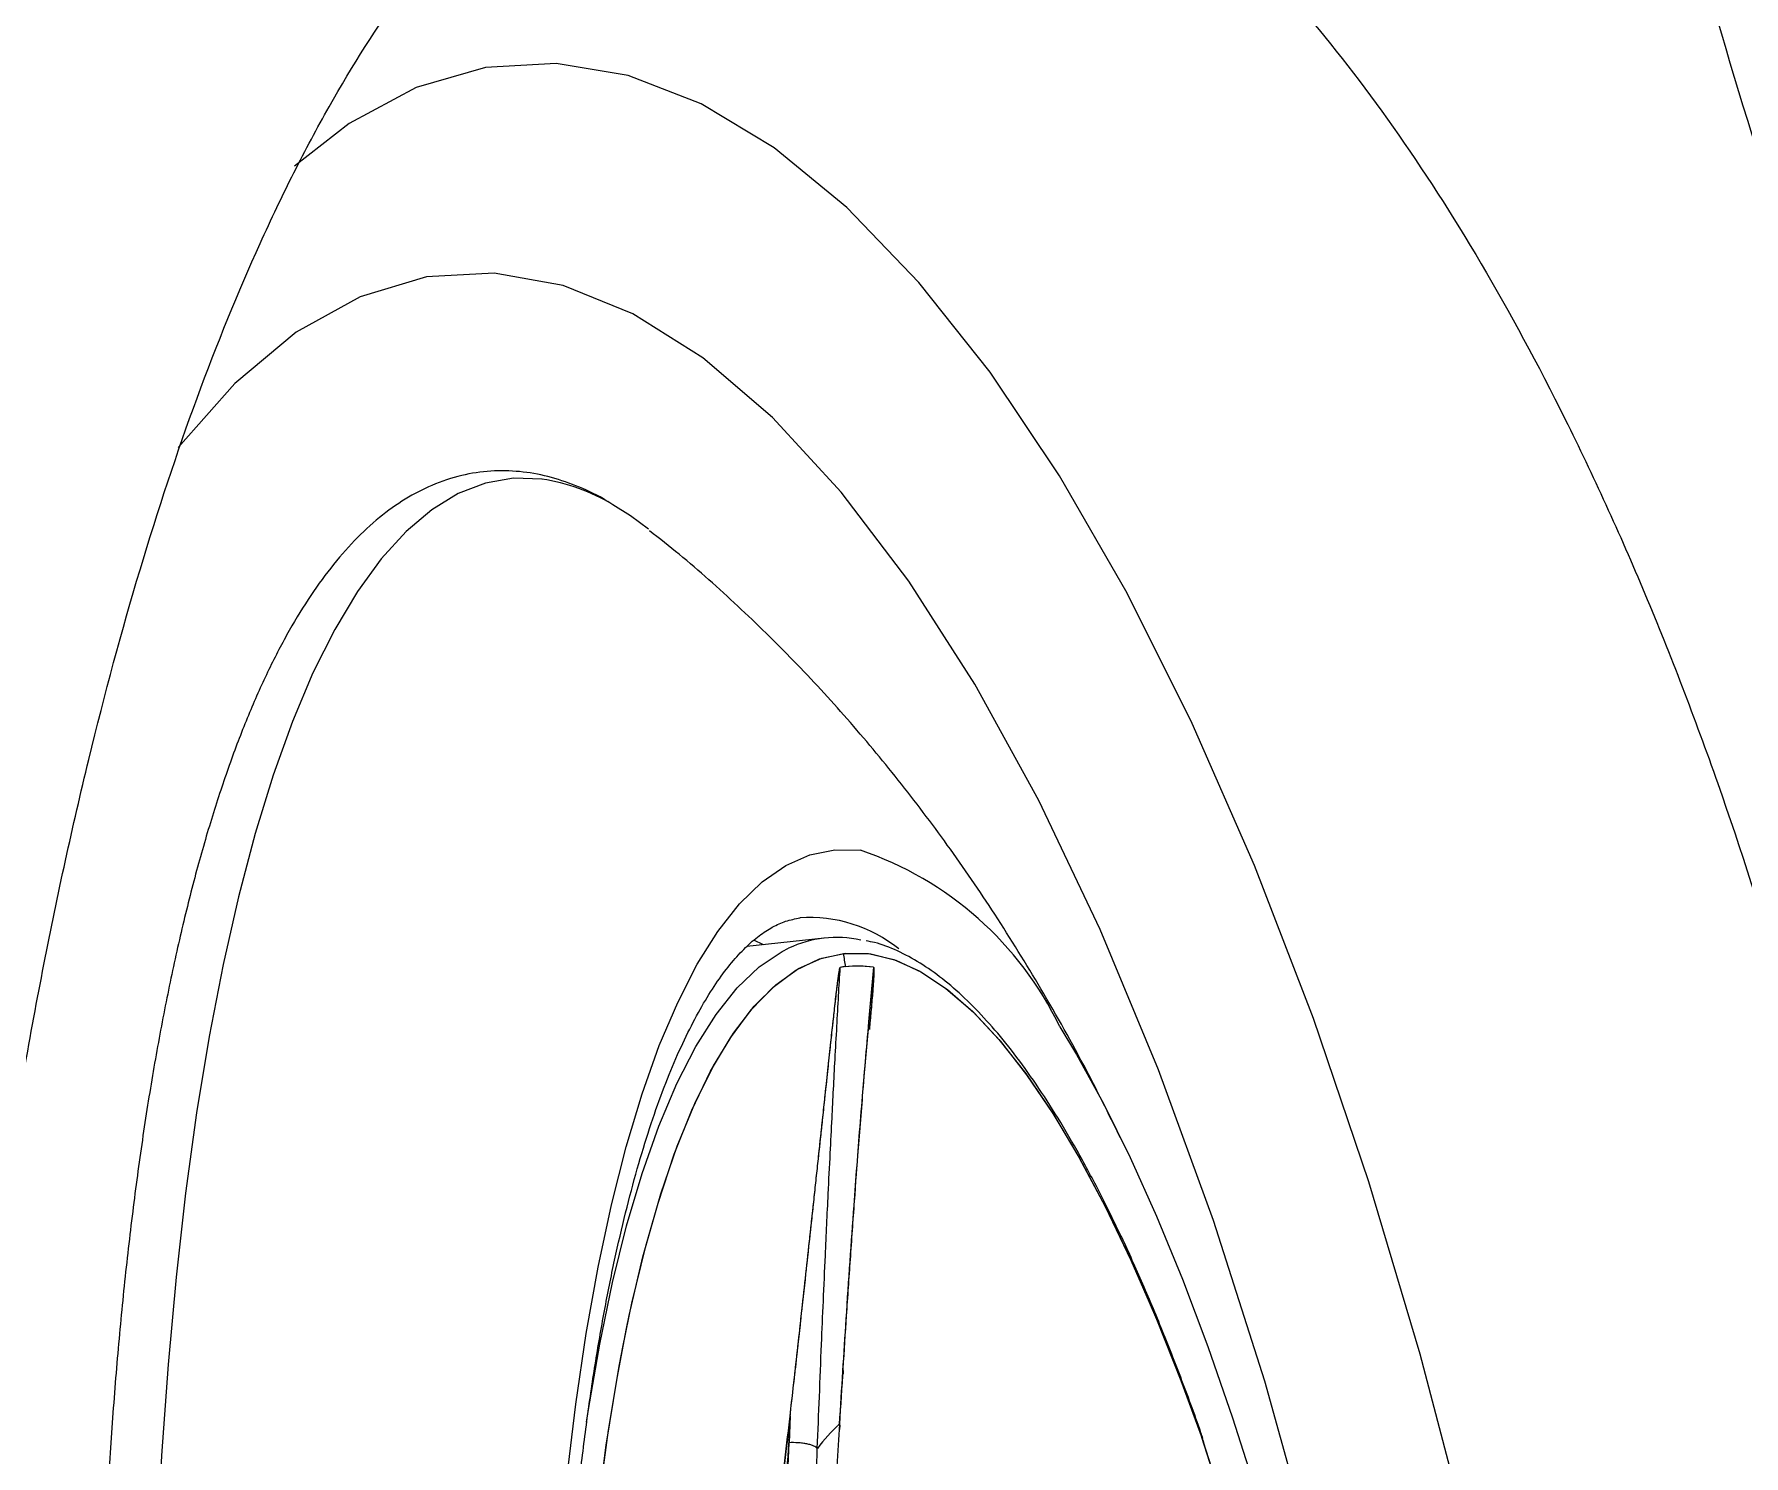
# Model space of a CAD drawing. Header units: inches. Extents: x 0 to 84, y -22 to 124.
# Drawn here: x 8.244 to 9.731, y 17.016 to 18.252 of the extents above; entities that cross this region are included whole.
import ezdxf

# ---------------------------------------------------------------- set-up
doc = ezdxf.new("R2010")
doc.units = ezdxf.units.IN
doc.header["$MEASUREMENT"] = 0
doc.layers.add('1', color=4, linetype='Continuous')
doc.layers.add('EXPORT', color=7, linetype='Continuous')
doc.layers.get('EXPORT').off()

# ---------------------------------------------------------------- blocks, each defined once
blk = doc.blocks.new('3.65 -1')
at = {"layer": '1', "color": 3, "linetype": 'Continuous', "lineweight": 25}
for p, q in [((0.9584, -0.625), (0.9379, -0.6219)), ((0.9611, -0.6256), (0.9379, -0.6221)), ((1.3707, -0.7003), (1.3707, -0.6324)), ((1.3707, -0.7003), (1.3707, -0.6324)), ((1.3707, -0.6472), (1.3756, -0.6392)), ((0.9446, -0.6673), (0.9481, -0.6679)), ((0.947, -0.6676), (0.9492, -0.6674)), ((0.9485, -0.6663), (0.9492, -0.6672)), ((0.992, -0.6756), (0.9953, -0.6761))]:
    blk.add_line(p, q, dxfattribs=at)
at = {"layer": '1', "linetype": 'Continuous', "lineweight": 25, "flags": 128}
for points in [[(1.794, -0.4997), (1.7975, -0.4751), (1.796, -0.4505), (1.7896, -0.4259), (1.7781, -0.4015), (1.7618, -0.3772), (1.7405, -0.3532), (1.7145, -0.3296), (1.6837, -0.3063), (1.6482, -0.2834), (1.6082, -0.2611), (1.5637, -0.2393), (1.5148, -0.2182), (1.4618, -0.1978), (1.4047, -0.1781), (1.3437, -0.1592), (1.2789, -0.1412), (1.2106, -0.1241), (1.1389, -0.1079), (1.0641, -0.0927), (0.9863, -0.0785), (0.9057, -0.0655)], [(1.7407, -0.5869), (1.7539, -0.5727), (1.7652, -0.5586)]]:
    blk.add_lwpolyline(points, dxfattribs=at)
at = {"layer": '1', "color": 3, "linetype": 'Continuous', "lineweight": 25, "flags": 128}
for points in [[(0.928, -0.4267), (0.9914, -0.4415), (1.0514, -0.4571), (1.1077, -0.4737), (1.1603, -0.491), (1.2089, -0.5092), (1.2533, -0.528), (1.2934, -0.5475), (1.329, -0.5675), (1.3601, -0.588), (1.3866, -0.609), (1.4082, -0.6303), (1.4251, -0.652), (1.437, -0.6738), (1.4441, -0.6958), (1.4461, -0.7178), (1.4433, -0.7399), (1.4433, -0.7399)], [(0.8926, -0.4492), (0.953, -0.4639), (1.01, -0.4796), (1.0521, -0.4925)], [(0.9068, -0.4525), (0.9659, -0.4673), (1.0215, -0.483), (1.0363, -0.4875)], [(0.9747, -0.4489), (0.9855, -0.4518), (1.0411, -0.4678), (1.093, -0.4846), (1.1408, -0.5022), (1.1845, -0.5205), (1.2239, -0.5394), (1.2589, -0.559), (1.2893, -0.579), (1.315, -0.5995), (1.3359, -0.6203), (1.352, -0.6414), (1.3631, -0.6627), (1.3653, -0.6685)], [(0.9747, -0.4489), (0.9855, -0.4518), (1.0411, -0.4678), (1.093, -0.4846), (1.1408, -0.5022), (1.1845, -0.5205), (1.2239, -0.5394), (1.2589, -0.559), (1.2893, -0.579), (1.315, -0.5995), (1.3359, -0.6203), (1.352, -0.6414), (1.3631, -0.6627), (1.3653, -0.6685)], [(1.0363, -0.4875), (1.0734, -0.4995), (1.1213, -0.5168), (1.1652, -0.5348), (1.2048, -0.5535), (1.2401, -0.5727), (1.2708, -0.5925), (1.297, -0.6127), (1.3184, -0.6332), (1.335, -0.6541), (1.3468, -0.6751), (1.3537, -0.6963), (1.3557, -0.7176)], [(1.0521, -0.4925), (1.0631, -0.4961), (1.1123, -0.5134), (1.1574, -0.5315), (1.1982, -0.5502), (1.2346, -0.5695), (1.2664, -0.5894), (1.2934, -0.6097), (1.3157, -0.6304), (1.3332, -0.6514), (1.3457, -0.6727), (1.3532, -0.6941), (1.3557, -0.7155)], [(1.3557, -0.7176), (1.3527, -0.7389), (1.3449, -0.7601), (1.3321, -0.7811), (1.3146, -0.8019), (1.2922, -0.8224), (1.2652, -0.8425), (1.2335, -0.8622), (1.1974, -0.8813), (1.157, -0.8998), (1.1123, -0.9177), (1.0635, -0.9348), (1.0109, -0.9512), (0.9546, -0.9667), (0.8993, -0.9803)], [(1.3557, -0.7155), (1.3532, -0.737), (1.3457, -0.7584), (1.3332, -0.7797), (1.3157, -0.8007), (1.2934, -0.8214), (1.2664, -0.8417), (1.2346, -0.8616), (1.1982, -0.8809), (1.1574, -0.8996), (1.1123, -0.9177), (1.0631, -0.935), (1.01, -0.9515), (0.953, -0.9671), (0.9034, -0.9794)], [(1.2717, -0.8955), (1.2464, -0.9072), (1.2014, -0.9259), (1.1522, -0.9439), (1.099, -0.9612), (1.042, -0.9776), (0.9815, -0.9931), (0.9175, -1.0077), (0.8504, -1.0213), (0.7804, -1.0339), (0.7077, -1.0454), (0.6325, -1.0557), (0.555, -1.065), (0.4757, -1.073), (0.3947, -1.0799), (0.3122, -1.0855), (0.2287, -1.0898), (0.1443, -1.0929), (0.0594, -1.0947), (0.0406, -1.095)]]:
    blk.add_lwpolyline(points, dxfattribs=at)
at = {"layer": '1', "linetype": 'Continuous', "lineweight": 25}
blk.add_arc((1.6307, -0.4562), 0.1691, 322.7427, 345.1038, dxfattribs=at)
at = {"layer": '1', "color": 3, "linetype": 'Continuous', "lineweight": 25}
for centre, radius, start, end in [((0.8317, -0.7519), 0.1447, 35.7058, 47.0132), ((1.2743, -0.7003), 0.0964, 341.046, 19.293), ((1.2671, -0.6762), 0.1235, 314.9201, 357.7746), ((1.2506, -0.7159), 0.0934, 344.9689, 2.8568), ((1.2525, -0.716), 0.0915, 0.0017, 2.9503), ((1.25, -0.7158), 0.094, 345.0028, 359.9047), ((1.2777, 1.1149), 1.8321, 272.0733, 272.4387), ((1.1728, -0.6141), 0.2983, 289.367, 335.0646), ((-0.0119, 3.3639), 4.4387, 256.7037, 281.8458), ((-0.0126, 3.3615), 4.4364, 256.765, 281.9156)]:
    blk.add_arc(centre, radius, start, end, dxfattribs=at)
at = {"layer": '1', "linetype": 'Continuous', "lineweight": 25}
for points, knots in [([(1.7676, -0.5554), (1.7688, -0.554), (1.7758, -0.5452), (1.7855, -0.5285), (1.7964, -0.5052), (1.8033, -0.481), (1.8065, -0.456), (1.8055, -0.4301), (1.8, -0.4044), (1.7902, -0.3793), (1.7767, -0.3552), (1.7592, -0.3316), (1.7378, -0.3085), (1.7126, -0.286), (1.6839, -0.2641), (1.6516, -0.2428), (1.6159, -0.2222), (1.5768, -0.2022), (1.5345, -0.1828), (1.4889, -0.164), (1.4401, -0.1459), (1.3883, -0.1284), (1.3336, -0.1116), (1.276, -0.0955), (1.2156, -0.0802), (1.1527, -0.0656), (1.0873, -0.0518), (1.0196, -0.0388), (0.9497, -0.0267), (0.8778, -0.0155), (0.8041, -0.0051), (0.7287, 0.0043), (0.652, 0.0128), (0.574, 0.0204), (0.4953, 0.0269), (0.4161, 0.0325), (0.3373, 0.0371), (0.2606, 0.0407), (0.1905, 0.0431), (0.1291, 0.0447), (0.0607, 0.0459), (0.0123, 0.0461), (-0.019, 0.0462)], [0, 0, 0, 0, 0.004903, 0.0291008, 0.0532003, 0.0773195, 0.1017391, 0.1269196, 0.1534297, 0.1782475, 0.2036878, 0.2296701, 0.2560048, 0.2825136, 0.3090857, 0.3356414, 0.3621761, 0.3886889, 0.4151814, 0.4416557, 0.468114, 0.4945582, 0.5209896, 0.5474086, 0.5738155, 0.6002095, 0.6265892, 0.6529525, 0.6792959, 0.7056148, 0.7319022, 0.7581479, 0.7843366, 0.8104443, 0.8364308, 0.8622237, 0.8876783, 0.9124552, 0.9355279, 0.9543553, 0.970543, 1, 1, 1, 1]), ([(1.1658, -0.9389), (1.1878, -0.9309), (1.2351, -0.9138), (1.3048, -0.884), (1.3741, -0.8511), (1.4388, -0.8165), (1.4998, -0.7801), (1.5578, -0.7416), (1.6132, -0.7008), (1.6659, -0.6575), (1.708, -0.6198), (1.7316, -0.5956), (1.7393, -0.5877)], [0, 0, 0, 0, 0.107428, 0.230782, 0.346072, 0.455197, 0.559789, 0.661119, 0.76013, 0.857504, 0.953713, 1, 1, 1, 1])]:
    blk.add_open_spline(points, degree=3, knots=knots, dxfattribs=at)
at = {"layer": '1', "color": 3, "linetype": 'Continuous', "lineweight": 25}
for points, knots in [([(-0.019, -0.3459), (0.0075, -0.346), (0.045, -0.3461), (0.1006, -0.3471), (0.1484, -0.3483), (0.2051, -0.3503), (0.2643, -0.3531), (0.3258, -0.3566), (0.3884, -0.361), (0.4516, -0.3662), (0.5147, -0.3723), (0.5774, -0.3792), (0.6392, -0.387), (0.6997, -0.3955), (0.7588, -0.4049), (0.8162, -0.4149), (0.8716, -0.4257), (0.9248, -0.4372), (0.9757, -0.4492), (1.024, -0.4618), (1.0697, -0.4749), (1.1125, -0.4885), (1.1524, -0.5025), (1.1893, -0.5167), (1.2231, -0.5312), (1.2537, -0.5459), (1.2811, -0.5606), (1.3052, -0.5753), (1.3262, -0.5898), (1.344, -0.604), (1.3587, -0.618), (1.3704, -0.6314), (1.3794, -0.6444), (1.3856, -0.6568), (1.3896, -0.6691), (1.3901, -0.677), (1.3904, -0.6812)], [0, 0, 0, 0, 0.035425, 0.05008, 0.074343, 0.099533, 0.126527, 0.154643, 0.183603, 0.213182, 0.243218, 0.273592, 0.304209, 0.334997, 0.365895, 0.396854, 0.427831, 0.458786, 0.489687, 0.5205, 0.551195, 0.581741, 0.612109, 0.64227, 0.672196, 0.701863, 0.73125, 0.760347, 0.789163, 0.817738, 0.846166, 0.874617, 0.903384, 0.933048, 0.964694, 1, 1, 1, 1]), ([(0.5581, -0.4984), (0.5607, -0.4999), (0.5747, -0.5081), (0.6015, -0.5216), (0.6385, -0.5388), (0.6904, -0.5601), (0.7595, -0.5836), (0.8475, -0.6066), (0.9073, -0.6167), (0.9379, -0.6219)], [0, 0, 0, 0, 0.022366, 0.122449, 0.223456, 0.325708, 0.537397, 0.762634, 1, 1, 1, 1]), ([(0.243, -0.5297), (0.2483, -0.5304), (0.2614, -0.5322), (0.2825, -0.535), (0.3062, -0.5382), (0.3297, -0.5413), (0.3529, -0.5444), (0.3761, -0.5475), (0.4019, -0.5508), (0.4307, -0.5546), (0.4624, -0.5587), (0.4944, -0.5628), (0.5264, -0.5669), (0.5586, -0.571), (0.5909, -0.5751), (0.6469, -0.5823), (0.7274, -0.5927), (0.8331, -0.6069), (0.9026, -0.617), (0.9379, -0.6221)], [0, 0, 0, 0, 0.023618, 0.058963, 0.093864, 0.128331, 0.162378, 0.196017, 0.229259, 0.274874, 0.320472, 0.366073, 0.4117, 0.457379, 0.50314, 0.549015, 0.694913, 0.844681, 1, 1, 1, 1]), ([(0.2548, -0.5552), (0.2771, -0.5582), (0.3319, -0.5658), (0.4217, -0.5777), (0.5036, -0.5884), (0.5679, -0.5967), (0.6126, -0.6025), (0.6588, -0.6085), (0.7029, -0.6143), (0.7437, -0.6197), (0.7831, -0.6251), (0.8232, -0.6306), (0.864, -0.6363), (0.8998, -0.6415), (0.921, -0.6447), (0.9303, -0.646)], [0, 0, 0, 0, 0.102879, 0.252471, 0.402022, 0.464249, 0.534193, 0.597201, 0.665689, 0.72661, 0.775762, 0.839106, 0.903831, 0.957397, 1, 1, 1, 1]), ([(0.7952, -0.586), (0.8223, -0.5928), (0.8773, -0.6064), (0.9311, -0.6187), (0.9584, -0.625)], [0, 0, 0, 0, 0.492761, 1, 1, 1, 1]), ([(0.9611, -0.6256), (0.9339, -0.6194), (0.8792, -0.6069), (0.8233, -0.593), (0.7952, -0.586)], [0, 0, 0, 0, 0.497969, 1, 1, 1, 1]), ([(0.9492, -0.6674), (0.9371, -0.6654), (0.9102, -0.6608), (0.8648, -0.6533), (0.8154, -0.6454), (0.7696, -0.6382), (0.7298, -0.632), (0.6949, -0.6267), (0.6595, -0.6213), (0.6326, -0.6172), (0.6168, -0.6148), (0.6129, -0.6142)], [0, 0, 0, 0, 0.111662, 0.24974, 0.414109, 0.555159, 0.65684, 0.764985, 0.861608, 0.966292, 1, 1, 1, 1]), ([(0.9303, -0.646), (0.9311, -0.6453), (0.9323, -0.6441), (0.934, -0.6407), (0.9352, -0.6375), (0.9362, -0.6338), (0.9373, -0.6286), (0.9377, -0.6247), (0.9379, -0.6221)], [0, 0, 0, 0, 0.234643, 0.362491, 0.494052, 0.626491, 0.756855, 1, 1, 1, 1]), ([(0.9584, -0.625), (0.9821, -0.6303), (1.0325, -0.6417), (1.0862, -0.6536), (1.1218, -0.6614), (1.1378, -0.665), (1.154, -0.6685), (1.1703, -0.6721), (1.1868, -0.6757), (1.2035, -0.6794), (1.2203, -0.6831), (1.2384, -0.687), (1.257, -0.6911), (1.2754, -0.6951), (1.2918, -0.6988), (1.3077, -0.7023), (1.3219, -0.7055), (1.3335, -0.7082), (1.3401, -0.7099), (1.343, -0.7108), (1.3437, -0.7111), (1.3439, -0.7112), (1.3439, -0.7113), (1.3439, -0.7113)], [0, 0, 0, 0, 0.163858, 0.349567, 0.388728, 0.428787, 0.469751, 0.511629, 0.554428, 0.598156, 0.642821, 0.688429, 0.744127, 0.795405, 0.842207, 0.884487, 0.933024, 0.967922, 0.990247, 0.996641, 0.998677, 0.999422, 1, 1, 1, 1]), ([(0.9611, -0.6256), (0.9688, -0.6273), (0.9848, -0.631), (1.0093, -0.6365), (1.0356, -0.6423), (1.0639, -0.6486), (1.0947, -0.6555), (1.1224, -0.6615), (1.145, -0.6665), (1.1623, -0.6703), (1.1789, -0.674), (1.196, -0.6777), (1.2136, -0.6816), (1.2338, -0.686), (1.2552, -0.6907), (1.2764, -0.6953), (1.2939, -0.6992), (1.3097, -0.7027), (1.3233, -0.7058), (1.3343, -0.7084), (1.3404, -0.71), (1.3431, -0.7108), (1.3437, -0.7111), (1.3439, -0.7112), (1.3439, -0.7113), (1.3439, -0.7113)], [0, 0, 0, 0, 0.053789, 0.111121, 0.172085, 0.240183, 0.315437, 0.397753, 0.446472, 0.487606, 0.530568, 0.575389, 0.6221, 0.670733, 0.73917, 0.798545, 0.848651, 0.889315, 0.936858, 0.97, 0.990801, 0.9968, 0.998729, 0.999441, 1, 1, 1, 1]), ([(0.9303, -0.646), (0.9452, -0.6483), (0.9754, -0.6528), (1.0175, -0.6591), (1.058, -0.6653), (1.1013, -0.672), (1.1438, -0.6786), (1.1829, -0.6849), (1.2128, -0.6897), (1.2396, -0.694), (1.266, -0.6983), (1.2928, -0.7028), (1.3191, -0.7071), (1.3358, -0.7099), (1.3439, -0.7113)], [0, 0, 0, 0, 0.097857, 0.198476, 0.28281, 0.373965, 0.49978, 0.585072, 0.659438, 0.722563, 0.788513, 0.863001, 0.933535, 1, 1, 1, 1]), ([(1.3408, -0.7402), (1.3184, -0.7356), (1.2749, -0.7267), (1.2063, -0.7134), (1.1291, -0.6989), (1.0444, -0.6837), (0.9795, -0.6725), (0.9492, -0.6672)], [0, 0, 0, 0, 0.1983, 0.383977, 0.557019, 0.792773, 1, 1, 1, 1]), ([(1.3408, -0.7402), (1.3244, -0.7368), (1.2922, -0.7303), (1.2404, -0.7201), (1.19, -0.7104), (1.1397, -0.7011), (1.0918, -0.6924), (1.0438, -0.6838), (0.9966, -0.6756), (0.9651, -0.6702), (0.9492, -0.6674)], [0, 0, 0, 0, 0.145983, 0.285983, 0.431895, 0.548015, 0.670479, 0.786039, 0.891617, 1, 1, 1, 1]), ([(0.9025, -0.9802), (0.9042, -0.9799), (0.9233, -0.9756), (0.9576, -0.9669), (1.0052, -0.954), (1.05, -0.9405), (1.0921, -0.9265), (1.1315, -0.9119), (1.168, -0.8969), (1.2015, -0.8815), (1.2321, -0.8657), (1.2598, -0.8495), (1.2844, -0.8329), (1.3061, -0.816), (1.3248, -0.7986), (1.3406, -0.7808), (1.3531, -0.7623), (1.3611, -0.7475), (1.3636, -0.7386), (1.3643, -0.7363)], [0, 0, 0, 0, 0.0064375, 0.072451, 0.138374, 0.2041601, 0.2697682, 0.3351624, 0.4003134, 0.4651986, 0.5298058, 0.5941357, 0.6582075, 0.7220646, 0.7857728, 0.8493908, 0.9130472, 0.9769745, 1, 1, 1, 1]), ([(0.9075, -0.9791), (0.9075, -0.9791), (0.9249, -0.9752), (0.9576, -0.9669), (1.0052, -0.954), (1.05, -0.9405), (1.0921, -0.9265), (1.1315, -0.9119), (1.168, -0.8969), (1.2015, -0.8815), (1.2321, -0.8657), (1.2598, -0.8495), (1.2844, -0.8329), (1.3061, -0.816), (1.3248, -0.7986), (1.3406, -0.7808), (1.3531, -0.7623), (1.3611, -0.7475), (1.3636, -0.7386), (1.3643, -0.7363)], [0, 0, 0, 0, 0.00005, 0.066488, 0.132835, 0.199044, 0.265074, 0.330888, 0.396458, 0.461761, 0.526783, 0.591527, 0.65601, 0.720278, 0.784396, 0.848423, 0.912488, 0.976826, 1, 1, 1, 1]), ([(1.3408, -0.7402), (1.3408, -0.7402), (1.3408, -0.7402), (1.3407, -0.7402), (1.3407, -0.7403), (1.3406, -0.7403), (1.3404, -0.7403), (1.3401, -0.7403), (1.3395, -0.7403), (1.3369, -0.74), (1.3331, -0.7394), (1.3279, -0.7385), (1.3224, -0.7375), (1.316, -0.7363), (1.3094, -0.735), (1.3028, -0.7337), (1.2965, -0.7324), (1.2914, -0.7314), (1.2884, -0.7307), (1.2875, -0.7306)], [0, 0, 0, 0, 0.002928, 0.004204, 0.005445, 0.006732, 0.008134, 0.011492, 0.021206, 0.03553, 0.141976, 0.225244, 0.328543, 0.451796, 0.594889, 0.707229, 0.826925, 0.953926, 1, 1, 1, 1]), ([(1.3408, -0.7402), (1.3408, -0.7402), (1.3408, -0.7402), (1.3408, -0.7402), (1.3407, -0.7402), (1.3406, -0.7403), (1.3405, -0.7403), (1.3404, -0.7403), (1.3399, -0.7403), (1.3392, -0.7402), (1.3359, -0.7399), (1.3316, -0.7392), (1.3255, -0.7381), (1.3195, -0.737), (1.3124, -0.7356), (1.3025, -0.7337), (1.2947, -0.732), (1.2898, -0.731)], [0, 0, 0, 0, 0.001848, 0.003483, 0.00499, 0.006477, 0.008057, 0.009821, 0.014158, 0.026917, 0.045787, 0.185514, 0.282268, 0.401398, 0.54281, 0.706373, 1, 1, 1, 1])]:
    blk.add_open_spline(points, degree=3, knots=knots, dxfattribs=at)
blk = doc.blocks.new('2026 RELAY')
at = {"color": 8, "linetype": 'Continuous', "lineweight": 25, "flags": 128}
for points in [[(9.4904, 16.4479), (9.4494, 16.6047), (9.4047, 16.7545), (9.3565, 16.8964), (9.3052, 17.0295), (9.251, 17.153), (9.1944, 17.2662), (9.1358, 17.3682), (9.0753, 17.4585), (9.0135, 17.5364), (8.9508, 17.6015), (8.8875, 17.6534), (8.824, 17.6917), (8.7607, 17.7163), (8.6981, 17.7268), (8.6365, 17.7234), (8.5764, 17.7059), (8.518, 17.6746), (8.4704, 17.6374)], [(9.3552, 16.4343), (9.3142, 16.5812), (9.2696, 16.7207), (9.2218, 16.8519), (9.171, 16.9739), (9.1177, 17.0859), (9.0621, 17.187), (9.0047, 17.2766), (8.9459, 17.3541), (8.886, 17.419), (8.8255, 17.4707), (8.7647, 17.509), (8.7042, 17.5336), (8.6442, 17.5444), (8.5853, 17.5412), (8.5277, 17.524), (8.472, 17.4931), (8.4185, 17.4485), (8.3694, 17.393)]]:
    blk.add_lwpolyline(points, dxfattribs=at)
at = {"layer": '1', "color": 3, "linetype": 'Continuous', "lineweight": 25}
for points, knots in [([(13.0329, 19.54), (13.033, 19.5289), (13.0331, 19.5067), (13.0329, 19.4735), (13.0326, 19.4402), (13.032, 19.407), (13.0312, 19.3738), (13.0302, 19.3406), (13.029, 19.3074), (13.0276, 19.2743), (13.026, 19.2411), (13.0241, 19.2081), (13.022, 19.175), (13.0198, 19.142), (13.0173, 19.109), (13.0146, 19.0761), (13.0116, 19.0432), (13.0085, 19.0103), (13.0051, 18.9776), (13.0016, 18.9448), (12.9978, 18.9122), (12.9938, 18.8796), (12.9896, 18.8471), (12.9852, 18.8146), (12.9805, 18.7822), (12.9757, 18.75), (12.9707, 18.7177), (12.9654, 18.6856), (12.9599, 18.6536), (12.9543, 18.6216), (12.9484, 18.5898), (12.9423, 18.558), (12.936, 18.5264), (12.9295, 18.4949), (12.9228, 18.4634), (12.9159, 18.4321), (12.9088, 18.4009), (12.9015, 18.3698), (12.8939, 18.3388), (12.8862, 18.308), (12.8783, 18.2773), (12.8702, 18.2467), (12.8619, 18.2163), (12.8534, 18.186), (12.8447, 18.1558), (12.8358, 18.1258), (12.8267, 18.0959), (12.8174, 18.0662), (12.808, 18.0366), (12.7983, 18.0072), (12.7885, 17.978), (12.7785, 17.9489), (12.7682, 17.92), (12.7578, 17.8912), (12.7473, 17.8626), (12.7365, 17.8342), (12.7256, 17.806), (12.7144, 17.7779), (12.7032, 17.75), (12.6401, 17.5977), (12.5117, 17.335), (12.2944, 17.0022), (12.0525, 16.724), (11.7929, 16.5066), (11.5234, 16.3547), (11.2513, 16.2718), (10.9839, 16.2598), (10.7275, 16.3194), (10.4874, 16.4489), (10.2675, 16.6451), (10.0711, 16.9036), (9.9003, 17.219), (9.7569, 17.5845), (9.642, 17.9927), (9.5563, 18.4346), (9.5159, 18.7686), (9.499, 18.9732), (9.4938, 19.0436), (9.4893, 19.1141), (9.4854, 19.1849), (9.4822, 19.2559), (9.4796, 19.3269), (9.4777, 19.3981), (9.4764, 19.4694), (9.476, 19.5169), (9.4759, 19.5406)], [0, 0, 0, 0, 0.003233, 0.006466, 0.009699, 0.012933, 0.016166, 0.019399, 0.022632, 0.025865, 0.029099, 0.032332, 0.035565, 0.038798, 0.042032, 0.045265, 0.048498, 0.051731, 0.054964, 0.058198, 0.061431, 0.064664, 0.067897, 0.07113, 0.074363, 0.077596, 0.080829, 0.084062, 0.087295, 0.090528, 0.093761, 0.096994, 0.100227, 0.10346, 0.106693, 0.109926, 0.113159, 0.116391, 0.119624, 0.122857, 0.12609, 0.129322, 0.132555, 0.135787, 0.13902, 0.142253, 0.145485, 0.148718, 0.15195, 0.155183, 0.158415, 0.161648, 0.16488, 0.168112, 0.171345, 0.174577, 0.177809, 0.181042, 0.184274, 0.187506, 0.23438, 0.281255, 0.328137, 0.375025, 0.421915, 0.468798, 0.515672, 0.562545, 0.609424, 0.656306, 0.703187, 0.750065, 0.796942, 0.843826, 0.890719, 0.937613, 0.944546, 0.951479, 0.958412, 0.965344, 0.972276, 0.979208, 0.986139, 0.99307, 1, 1, 1, 1]), ([(8.1482, 15.9179), (8.1518, 16.0638), (8.1595, 16.2071), (8.1774, 16.4182), (8.1845, 16.4882), (8.2006, 16.6241), (8.2096, 16.6903), (8.2296, 16.8194), (8.2406, 16.8822), (8.2586, 16.9739), (8.2648, 17.004), (8.2778, 17.0634), (8.2846, 17.0927), (8.3196, 17.2367), (8.351, 17.3412), (8.4032, 17.4832), (8.4214, 17.528), (8.4502, 17.5914), (8.46, 17.612), (8.48, 17.6516), (8.4902, 17.6707), (8.5418, 17.762), (8.5856, 17.8228), (8.6553, 17.8964), (8.6792, 17.9179), (8.7285, 17.9549), (8.7535, 17.9702), (8.8296, 18.0063), (8.8818, 18.0177), (8.949, 18.0163), (8.9625, 18.0152), (8.9898, 18.0115), (9.0035, 18.0088), (9.0447, 17.9984), (9.0722, 17.9883), (9.1546, 17.9489), (9.2095, 17.9105), (9.278, 17.8469), (9.2917, 17.8334), (9.3191, 17.8048), (9.3327, 17.7898), (9.3732, 17.7426), (9.3997, 17.7084), (9.4778, 17.5977), (9.5278, 17.5132), (9.5993, 17.3694), (9.6226, 17.3184), (9.6669, 17.2127), (9.688, 17.1578), (9.7481, 16.9869), (9.7838, 16.8649), (9.8222, 16.7014), (9.8296, 16.6681), (9.8436, 16.6012), (9.8502, 16.5675), (9.8688, 16.4655), (9.8796, 16.3966), (9.8983, 16.2567), (9.906, 16.1857), (9.9152, 16.0778), (9.9179, 16.0415), (9.9224, 15.9685), (9.9242, 15.9317), (9.9256, 15.8949)], [0, 0, 0, 0, 0.0625, 0.0625, 0.09375, 0.09375, 0.125, 0.125, 0.15625, 0.15625, 0.171875, 0.171875, 0.1875, 0.1875, 0.25, 0.25, 0.28125, 0.28125, 0.296875, 0.296875, 0.3125, 0.3125, 0.375, 0.375, 0.40625, 0.40625, 0.4375, 0.4375, 0.5, 0.5, 0.515625, 0.515625, 0.53125, 0.53125, 0.5625, 0.5625, 0.625, 0.625, 0.640625, 0.640625, 0.65625, 0.65625, 0.6875, 0.6875, 0.75, 0.75, 0.78125, 0.78125, 0.8125, 0.8125, 0.875, 0.875, 0.890625, 0.890625, 0.90625, 0.90625, 0.9375, 0.9375, 0.96875, 0.96875, 0.984375, 0.984375, 1, 1, 1, 1])]:
    blk.add_open_spline(points, degree=3, knots=knots, dxfattribs=at)
at = {"layer": 'EXPORT', "color": 1, "rotation": 96.2437807435602}
blk.add_blockref('3.65 -1', (8.3841, 15.5276), dxfattribs=at)

msp = doc.modelspace()

# ---------------------------------------------------------------- block references
msp.add_blockref('2026 RELAY', (0, 0.5))

doc.saveas('drawing.dxf')
